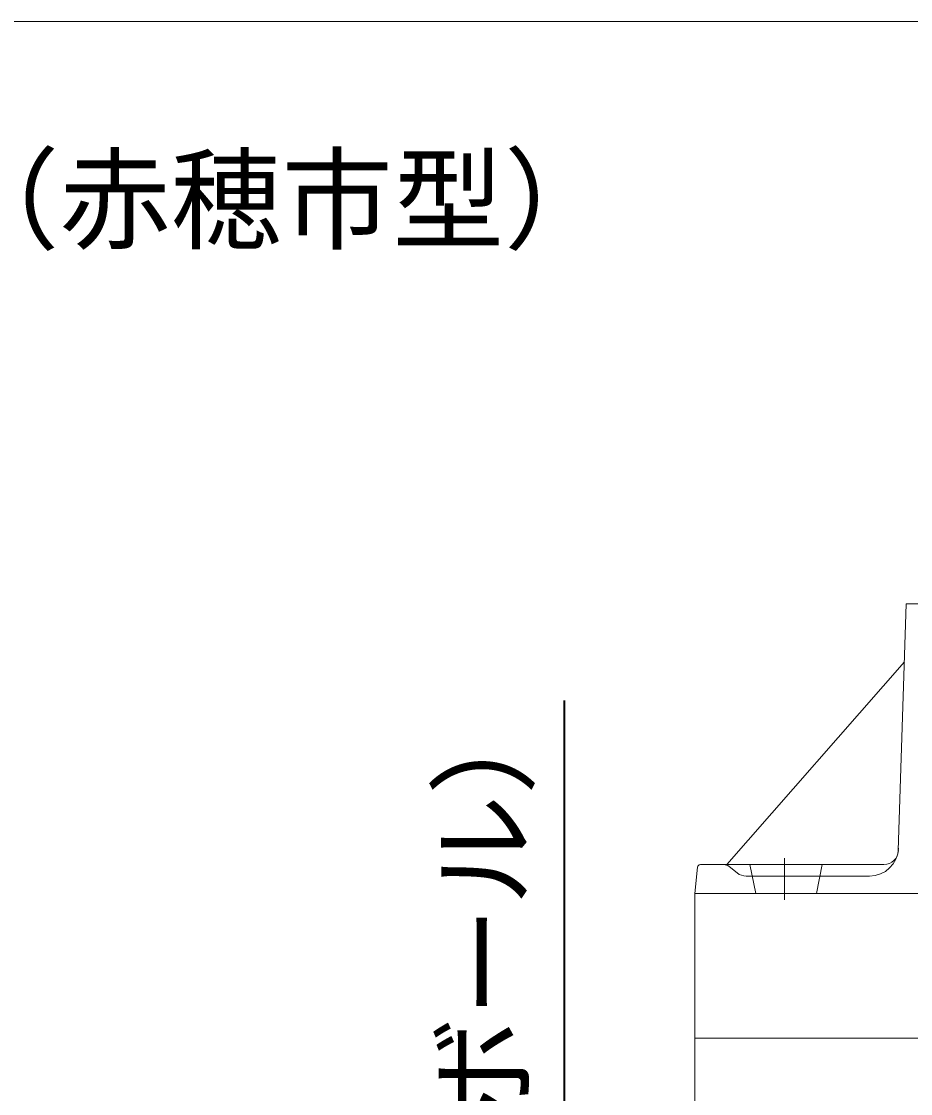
# Model space of a CAD drawing. Units: millimetres at full size, sheet at 1:20; details may follow other scales. Extents: x -5700 to 5714, y -3160 to 3160.
# Drawn here: x -2741.7 to -2434.6, y 750.1 to 1120.4 of the extents above; entities that cross this region are included whole.
import ezdxf
from ezdxf.enums import TextEntityAlignment as Align

# ---------------------------------------------------------------- set-up
doc = ezdxf.new("R2010")
doc.units = ezdxf.units.MM
doc.header["$LTSCALE"] = 20
for name, color, linetype, lineweight in [('0-5_TEMP01', 3, 'Continuous', 18), ('0-7_躯体', 7, 'Continuous', 9), ('0-C_寸法', 1, 'Continuous', 40)]:
    doc.layers.add(name, color=color, linetype=linetype, lineweight=lineweight)
doc.styles.add('ＭＳ ゴシック', font='')
doc.styles.get('ＭＳ ゴシック').set_extended_font_data('MS Gothic')

msp = doc.modelspace()

# ---------------------------------------------------------------- linework, layer by layer
at = {"layer": '0-5_TEMP01'}
for p, q in [((-4278.67, 1120.37), (1421.34, 1120.37)), ((-2478.12, 831.36), (-2478.12, 816.98)), ((-2509.12, 769.16), (-1847.12, 769.16))]:
    msp.add_line(p, q, dxfattribs=at)
at = {"layer": '0-7_躯体'}
for p, q in [((-2436.12, 919.16), (-2438.85, 834)), ((-2436.12, 919.16), (-1920.13, 919.16)), ((-2498.13, 829.16), (-2436.76, 899.16)), ((-2508.21, 828.26), (-2509.12, 819.15)), ((-2507.22, 829.16), (-2443.84, 829.16)), ((-2497.31, 828.5), (-2494.5, 826.25)), ((-2490.13, 829.16), (-2488.12, 819.16)), ((-2465.13, 829.16), (-2467.12, 819.15)), ((-2491.37, 825.16), (-2448.81, 825.16)), ((-2509.12, 819.15), (-2509.12, 769.16)), ((-2509.12, 819.15), (-2411.57, 819.15)), ((-2509.12, 769.16), (-2178.12, 769.16)), ((-2509.12, 769.16), (-2509.12, 730.57))]:
    msp.add_line(p, q, dxfattribs=at)
for centre, radius, start, end in [((-2448.81, 835.16), 10, 270, 358.172), ((-2443.84, 834.15), 5, 270, 358.172), ((-2507.22, 828.15), 1, 90, 174.289), ((-2499.18, 826.16), 3, 51.34, 90), ((-2491.37, 830.16), 5, 231.34, 270)]:
    msp.add_arc(centre, radius, start, end, dxfattribs=at)
at = {"layer": '0-C_寸法'}
msp.add_line((-2554.16, 405.83), (-2554.16, 885.77), dxfattribs=at)

# ---------------------------------------------------------------- texts
at = {"layer": '0-C_寸法', "style": 'ＭＳ ゴシック'}
msp.add_text('（赤穂市型）', height=28.15, dxfattribs=at).set_placement((-2767.03, 1036.33), align=Align.BOTTOM_LEFT)
msp.add_text('レバー式補修弁（ボール）', height=28.15, rotation=90, dxfattribs=at).set_placement((-2559.6, 430.84), align=Align.BOTTOM_LEFT)

doc.saveas('drawing.dxf')
